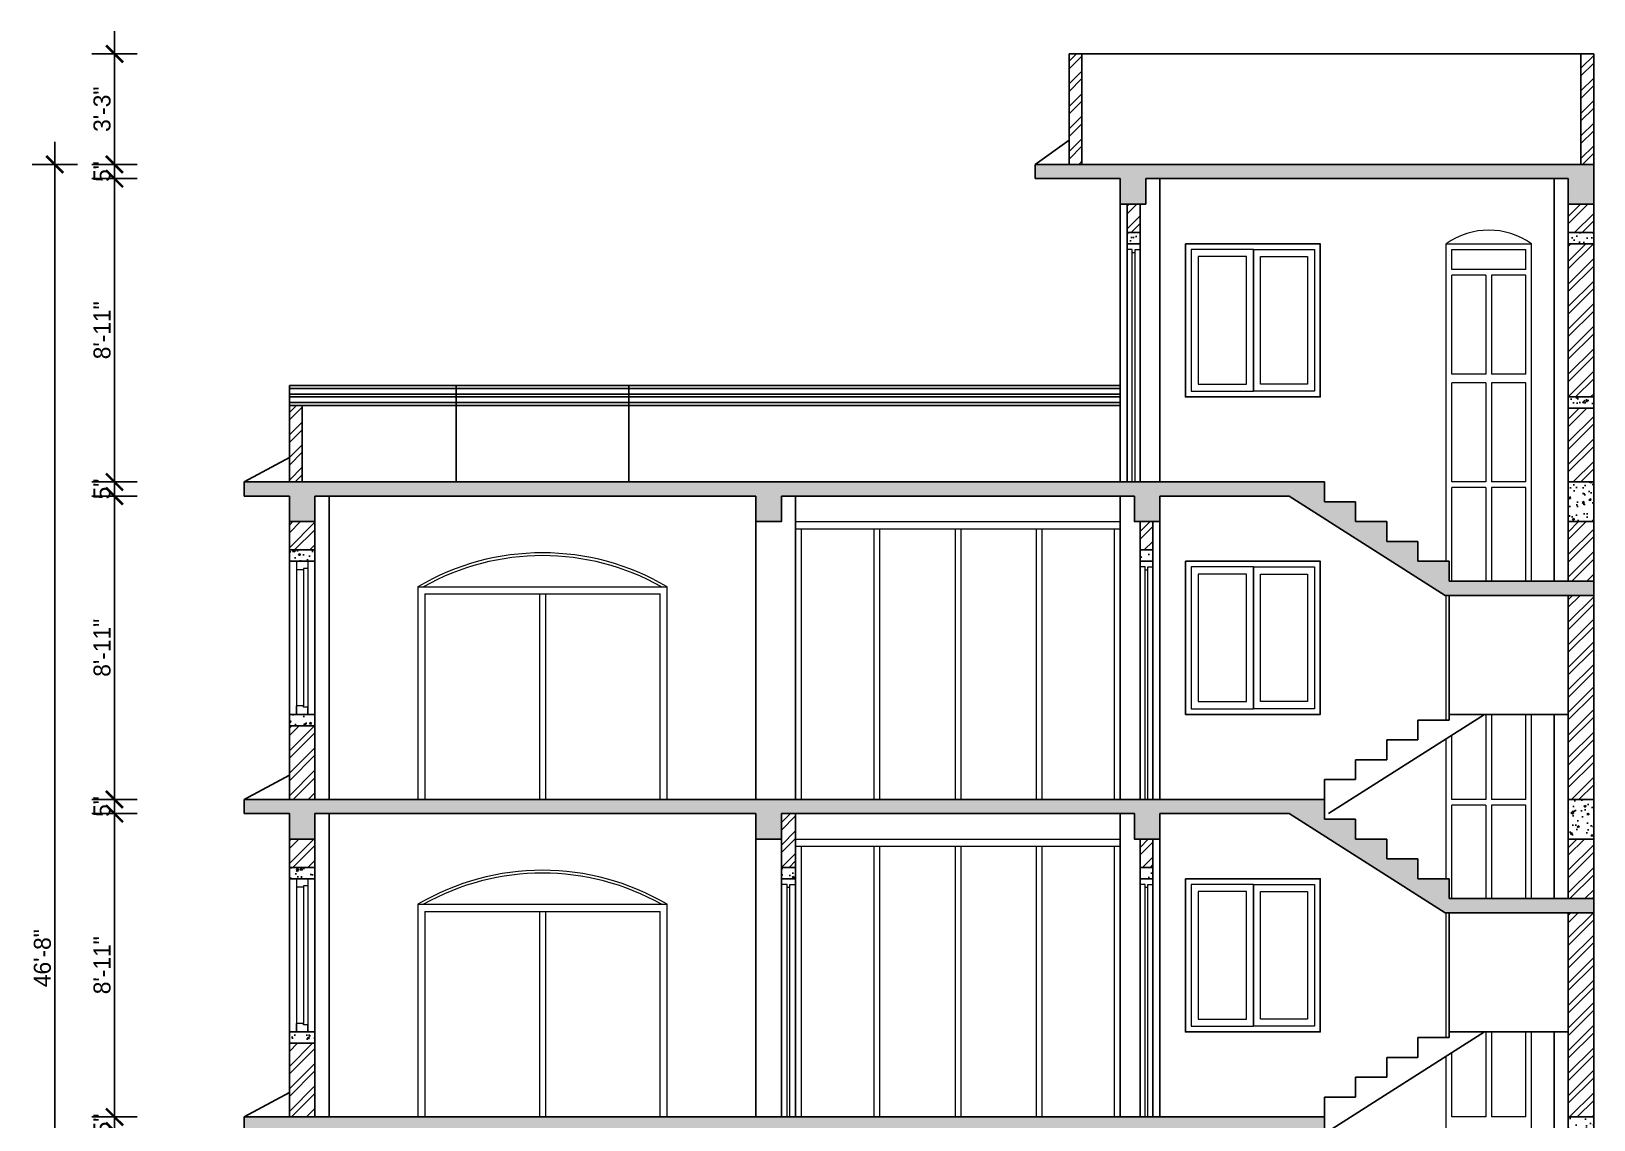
# Model space of a CAD drawing. Header units: inches. Extents: x 1397 to 20304, y -27267 to -746.
# Drawn here: x 18132 to 18683, y -21205 to -20821 of the extents above; entities that cross this region are included whole.
import ezdxf

# ---------------------------------------------------------------- set-up
doc = ezdxf.new("R2010")
doc.units = ezdxf.units.IN
doc.header["$LTSCALE"] = 17
doc.header["$MEASUREMENT"] = 0
for name, color, linetype, lineweight in [('25 BOT BAR', 12, 'Continuous', 25), ('ELEVATION', 7, 'Continuous', 25), ('furnitures', 45, 'Continuous', 9), ('OUTLINE', 1, 'Continuous', 25), ('WINDOW FRAME', 161, 'Continuous', 20), ('WINDOW FRAME PLAN', 162, 'Continuous', 18)]:
    doc.layers.add(name, color=color, linetype=linetype, lineweight=lineweight)
doc.styles.add('ARCHITECTURE', font='stylu.ttf')
doc.dimstyles.new('8 SCALE', dxfattribs={"dimscale": 0, "dimtxt": 6, "dimasz": 6, "dimexe": 8, "dimexo": 8, "dimgap": 1.25, "dimtad": 1, "dimdec": 0, "dimzin": 3, "dimdsep": 46, "dimlunit": 4, "dimtxsty": 'ARCHITECTURE', "dimblk": 'ARCHTICK', "dimcen": 8, "dimdle": 8, "dimclrd": 5, "dimclre": 5, "dimclrt": 7, "dimadec": 0, "dimazin": 0, "dimtfac": 0.75, "dimtdec": 0, "dimtix": 1, "dimtmove": 2, "dimatfit": 3, "dimldrblk": 'ARCHTICK', "dimfxl": 8, "dimfxlon": 1, "dimtolj": 1, "dimtzin": 0, "dimlwd": -1, "dimlwe": -1, "dimarcsym": 0})
pattern_1 = [(50, (-1773.7966, 0), (7.1726018, -0.6275213), [0.75, -8.25]), (355, (-1773.7966, 0), (-1.3875133, 7.5219213), [0.6, -6.6]), (100.451444, (-1773.199, -0.052), (5.7850885, 6.8943999), [0.637402, -7.0114211]), (46.1842, (-1773.7966, 2), (10.6724133, -1.6551928), [1.125, -12.375]), (96.635635, (-1772.907, 1.862), (9.3466195, 9.741186), [0.9561034, -10.5171376]), (351.184164, (-1773.797, 2), (9.3466195, 9.741186), [0.9, -9.9]), (21, (-1772.7966, 1.5), (5.9690705, -4.0261889), [0.75, -8.25]), (326, (-1772.7966, 1.5), (2.4331533, 7.2515005), [0.6, -6.6]), (71.451445, (-1772.299, 1.1645), (8.4022238, 3.2253115), [0.6374019, -7.0114211]), (37.5, (-1773.7966, 0), (0.12159855, 3.32893854), [0, -6.52, 0, -6.7, 0, -6.625]), (7.5, (-1773.7966, 0), (2.63069537, 3.9441171), [0, -3.82, 0, -6.37, 0, -2.525]), (327.5, (-1776.0266, 0), (5.33822436, -0.22554872), [0, -2.5, 0, -7.8, 0, -10.35]), (317.5, (-1777.0266, 0), (5.8318617, 1.0010498), [0, -3.25, 0, -5.18, 0, -7.35])]
pattern_2 = [(45, (-1773.7966, 0), (-3.9774756, 3.9774756), []), (45, (-1771.145, 0), (-3.9774756, 3.9774756), [])]

# ---------------------------------------------------------------- blocks, each defined once
blk = doc.blocks.new('_ArchTick')
at = {"color": 0, "linetype": 'ByBlock', "const_width": 0.15}
blk.add_lwpolyline([(-0.5, -0.5), (0.5, 0.5)], dxfattribs=at)
blk = doc.blocks.new('*D3124')
at = {"layer": 'Defpoints', "color": 0, "transparency": 16777216}
for p in [(18161.01, -21209.11), (18206.71, -21209.11), (18206.71, -21316.11)]:
    blk.add_point(p, dxfattribs=at)
at = {"layer": 'OUTLINE', "color": 5, "transparency": 16777216}
for p, q in [((18161.01, -21324.11), (18161.01, -21201.11)), ((18169.01, -21209.11), (18153.01, -21209.11)), ((18169.01, -21316.11), (18153.01, -21316.11))]:
    blk.add_line(p, q, dxfattribs=at)
at = {"layer": 'OUTLINE', "color": 5, "transparency": 16777216, "xscale": 6, "yscale": 6, "zscale": 6}
for p, rotation in [((18161.01, -21209.11), 90), ((18161.01, -21316.11), 270)]:
    blk.add_blockref('_ArchTick', p, dxfattribs=dict(at, rotation=rotation))
at = {"layer": 'OUTLINE', "color": 7, "transparency": 16777216, "insert": (18156.66, -21262.61), "char_height": 6, "attachment_point": 5, "rotation": 90, "style": 'ARCHITECTURE'}
blk.add_mtext('\\A1;8\'-11"', dxfattribs=at)
blk = doc.blocks.new('*D3125')
at = {"layer": 'Defpoints', "color": 0, "transparency": 16777216}
for p in [(18161.01, -21204.11), (18206.71, -21204.11), (18206.71, -21209.11)]:
    blk.add_point(p, dxfattribs=at)
at = {"layer": 'OUTLINE', "color": 5, "transparency": 16777216}
for p, q in [((18161.01, -21204.11), (18161.01, -21198.11)), ((18169.01, -21204.11), (18153.01, -21204.11)), ((18161.01, -21209.11), (18161.01, -21204.11)), ((18169.01, -21209.11), (18153.01, -21209.11)), ((18161.01, -21209.11), (18161.01, -21215.11))]:
    blk.add_line(p, q, dxfattribs=at)
at = {"layer": 'OUTLINE', "color": 5, "transparency": 16777216, "xscale": 6, "yscale": 6, "zscale": 6}
for p, rotation in [((18161.01, -21204.11), 270), ((18161.01, -21209.11), 90)]:
    blk.add_blockref('_ArchTick', p, dxfattribs=dict(at, rotation=rotation))
at = {"layer": 'OUTLINE', "color": 7, "transparency": 16777216, "insert": (18156.63, -21206.61), "char_height": 6, "attachment_point": 5, "rotation": 90, "style": 'ARCHITECTURE'}
blk.add_mtext('\\A1;5"', dxfattribs=at)
blk = doc.blocks.new('*D3126')
at = {"layer": 'Defpoints', "color": 0, "transparency": 16777216}
for p in [(18161.01, -21097.11), (18206.71, -21097.11), (18206.71, -21204.11)]:
    blk.add_point(p, dxfattribs=at)
at = {"layer": 'OUTLINE', "color": 5, "transparency": 16777216}
for p, q in [((18161.01, -21212.11), (18161.01, -21089.11)), ((18169.01, -21097.11), (18153.01, -21097.11)), ((18169.01, -21204.11), (18153.01, -21204.11))]:
    blk.add_line(p, q, dxfattribs=at)
at = {"layer": 'OUTLINE', "color": 5, "transparency": 16777216, "xscale": 6, "yscale": 6, "zscale": 6}
for p, rotation in [((18161.01, -21097.11), 90), ((18161.01, -21204.11), 270)]:
    blk.add_blockref('_ArchTick', p, dxfattribs=dict(at, rotation=rotation))
at = {"layer": 'OUTLINE', "color": 7, "transparency": 16777216, "insert": (18156.66, -21150.61), "char_height": 6, "attachment_point": 5, "rotation": 90, "style": 'ARCHITECTURE'}
blk.add_mtext('\\A1;8\'-11"', dxfattribs=at)
blk = doc.blocks.new('*D3127')
at = {"layer": 'Defpoints', "color": 0, "transparency": 16777216}
for p in [(18161.01, -21092.11), (18206.71, -21092.11), (18206.71, -21097.11)]:
    blk.add_point(p, dxfattribs=at)
at = {"layer": 'OUTLINE', "color": 5, "transparency": 16777216}
for p, q in [((18161.01, -21092.11), (18161.01, -21086.11)), ((18169.01, -21092.11), (18153.01, -21092.11)), ((18161.01, -21097.11), (18161.01, -21092.11)), ((18169.01, -21097.11), (18153.01, -21097.11)), ((18161.01, -21097.11), (18161.01, -21103.11))]:
    blk.add_line(p, q, dxfattribs=at)
at = {"layer": 'OUTLINE', "color": 5, "transparency": 16777216, "xscale": 6, "yscale": 6, "zscale": 6}
for p, rotation in [((18161.01, -21092.11), 270), ((18161.01, -21097.11), 90)]:
    blk.add_blockref('_ArchTick', p, dxfattribs=dict(at, rotation=rotation))
at = {"layer": 'OUTLINE', "color": 7, "transparency": 16777216, "insert": (18156.63, -21094.61), "char_height": 6, "attachment_point": 5, "rotation": 90, "style": 'ARCHITECTURE'}
blk.add_mtext('\\A1;5"', dxfattribs=at)
blk = doc.blocks.new('*D3128')
at = {"layer": 'Defpoints', "color": 0, "transparency": 16777216}
for p in [(18161.01, -20985.11), (18206.71, -20985.11), (18206.71, -21092.11)]:
    blk.add_point(p, dxfattribs=at)
at = {"layer": 'OUTLINE', "color": 5, "transparency": 16777216}
for p, q in [((18161.01, -21100.11), (18161.01, -20977.11)), ((18169.01, -20985.11), (18153.01, -20985.11)), ((18169.01, -21092.11), (18153.01, -21092.11))]:
    blk.add_line(p, q, dxfattribs=at)
at = {"layer": 'OUTLINE', "color": 5, "transparency": 16777216, "xscale": 6, "yscale": 6, "zscale": 6}
for p, rotation in [((18161.01, -20985.11), 90), ((18161.01, -21092.11), 270)]:
    blk.add_blockref('_ArchTick', p, dxfattribs=dict(at, rotation=rotation))
at = {"layer": 'OUTLINE', "color": 7, "transparency": 16777216, "insert": (18156.66, -21038.61), "char_height": 6, "attachment_point": 5, "rotation": 90, "style": 'ARCHITECTURE'}
blk.add_mtext('\\A1;8\'-11"', dxfattribs=at)
blk = doc.blocks.new('*D3129')
at = {"layer": 'Defpoints', "color": 0, "transparency": 16777216}
for p in [(18161.01, -20980.11), (18206.71, -20980.11), (18206.71, -20985.11)]:
    blk.add_point(p, dxfattribs=at)
at = {"layer": 'OUTLINE', "color": 5, "transparency": 16777216}
for p, q in [((18161.01, -20980.11), (18161.01, -20974.11)), ((18169.01, -20980.11), (18153.01, -20980.11)), ((18161.01, -20985.11), (18161.01, -20980.11)), ((18169.01, -20985.11), (18153.01, -20985.11)), ((18161.01, -20985.11), (18161.01, -20991.11))]:
    blk.add_line(p, q, dxfattribs=at)
at = {"layer": 'OUTLINE', "color": 5, "transparency": 16777216, "xscale": 6, "yscale": 6, "zscale": 6}
for p, rotation in [((18161.01, -20980.11), 270), ((18161.01, -20985.11), 90)]:
    blk.add_blockref('_ArchTick', p, dxfattribs=dict(at, rotation=rotation))
at = {"layer": 'OUTLINE', "color": 7, "transparency": 16777216, "insert": (18156.63, -20982.61), "char_height": 6, "attachment_point": 5, "rotation": 90, "style": 'ARCHITECTURE'}
blk.add_mtext('\\A1;5"', dxfattribs=at)
blk = doc.blocks.new('*D3130')
at = {"layer": 'Defpoints', "color": 0, "transparency": 16777216}
for p in [(18161.01, -20873.11), (18485.71, -20873.11), (18206.71, -20980.11)]:
    blk.add_point(p, dxfattribs=at)
at = {"layer": 'OUTLINE', "color": 5, "transparency": 16777216}
for p, q in [((18161.01, -20988.11), (18161.01, -20865.11)), ((18169.01, -20873.11), (18153.01, -20873.11)), ((18169.01, -20980.11), (18153.01, -20980.11))]:
    blk.add_line(p, q, dxfattribs=at)
at = {"layer": 'OUTLINE', "color": 5, "transparency": 16777216, "xscale": 6, "yscale": 6, "zscale": 6}
for p, rotation in [((18161.01, -20873.11), 90), ((18161.01, -20980.11), 270)]:
    blk.add_blockref('_ArchTick', p, dxfattribs=dict(at, rotation=rotation))
at = {"layer": 'OUTLINE', "color": 7, "transparency": 16777216, "insert": (18156.66, -20926.61), "char_height": 6, "attachment_point": 5, "rotation": 90, "style": 'ARCHITECTURE'}
blk.add_mtext('\\A1;8\'-11"', dxfattribs=at)
blk = doc.blocks.new('*D3131')
at = {"layer": 'Defpoints', "color": 0, "transparency": 16777216}
for p in [(18161.01, -20868.11), (18485.71, -20868.11), (18485.71, -20873.11)]:
    blk.add_point(p, dxfattribs=at)
at = {"layer": 'OUTLINE', "color": 5, "transparency": 16777216}
for p, q in [((18161.01, -20868.11), (18161.01, -20862.11)), ((18169.01, -20868.11), (18153.01, -20868.11)), ((18169.01, -20873.11), (18153.01, -20873.11)), ((18161.01, -20873.11), (18161.01, -20868.11)), ((18161.01, -20873.11), (18161.01, -20879.11))]:
    blk.add_line(p, q, dxfattribs=at)
at = {"layer": 'OUTLINE', "color": 5, "transparency": 16777216, "xscale": 6, "yscale": 6, "zscale": 6}
for p, rotation in [((18161.01, -20868.11), 270), ((18161.01, -20873.11), 90)]:
    blk.add_blockref('_ArchTick', p, dxfattribs=dict(at, rotation=rotation))
at = {"layer": 'OUTLINE', "color": 7, "transparency": 16777216, "insert": (18156.63, -20870.61), "char_height": 6, "attachment_point": 5, "rotation": 90, "style": 'ARCHITECTURE'}
blk.add_mtext('\\A1;5"', dxfattribs=at)
blk = doc.blocks.new('*D3132')
at = {"layer": 'Defpoints', "color": 0, "transparency": 16777216}
for p in [(18161.01, -20829.11), (18497.71, -20829.11), (18485.71, -20868.11)]:
    blk.add_point(p, dxfattribs=at)
at = {"layer": 'OUTLINE', "color": 5, "transparency": 16777216}
for p, q in [((18161.01, -20876.11), (18161.01, -20821.11)), ((18169.01, -20829.11), (18153.01, -20829.11)), ((18169.01, -20868.11), (18153.01, -20868.11))]:
    blk.add_line(p, q, dxfattribs=at)
at = {"layer": 'OUTLINE', "color": 5, "transparency": 16777216, "xscale": 6, "yscale": 6, "zscale": 6}
for p, rotation in [((18161.01, -20829.11), 90), ((18161.01, -20868.11), 270)]:
    blk.add_blockref('_ArchTick', p, dxfattribs=dict(at, rotation=rotation))
at = {"layer": 'OUTLINE', "color": 7, "transparency": 16777216, "insert": (18156.65, -20848.61), "char_height": 6, "attachment_point": 5, "rotation": 90, "style": 'ARCHITECTURE'}
blk.add_mtext('\\A1;3\'-3"', dxfattribs=at)
blk = doc.blocks.new('*D3133')
at = {"layer": 'Defpoints', "color": 0, "transparency": 16777216}
for p in [(18139.99, -20868.11), (18485.71, -20868.11), (18222.71, -21428.11)]:
    blk.add_point(p, dxfattribs=at)
at = {"layer": 'OUTLINE', "color": 5, "transparency": 16777216}
for p, q in [((18139.99, -21436.11), (18139.99, -20860.11)), ((18147.99, -20868.11), (18131.99, -20868.11)), ((18147.99, -21428.11), (18131.99, -21428.11))]:
    blk.add_line(p, q, dxfattribs=at)
at = {"layer": 'OUTLINE', "color": 5, "transparency": 16777216, "xscale": 6, "yscale": 6, "zscale": 6}
for p, rotation in [((18139.99, -20868.11), 90), ((18139.99, -21428.11), 270)]:
    blk.add_blockref('_ArchTick', p, dxfattribs=dict(at, rotation=rotation))
at = {"layer": 'OUTLINE', "color": 7, "transparency": 16777216, "insert": (18135.61, -21148.11), "char_height": 6, "attachment_point": 5, "rotation": 90, "style": 'ARCHITECTURE'}
blk.add_mtext('\\A1;46\'-8"', dxfattribs=at)

msp = doc.modelspace()

# ---------------------------------------------------------------- hatches: boundary and pattern name
at = {"layer": 'OUTLINE'}
h = msp.add_hatch(dxfattribs=at)
h.set_pattern_fill('ANSI32', color=8, scale=15)
h.set_pattern_definition(pattern_2)
h.paths.add_polyline_path([(18502.21, -20829.11), (18497.71, -20829.11), (18497.71, -20868.11), (18502.21, -20868.11)])
h = msp.add_hatch(dxfattribs=at)
h.set_pattern_fill('ANSI32', color=8, scale=15)
h.set_pattern_definition(pattern_2)
h.paths.add_polyline_path([(18682.71, -20829.11), (18678.21, -20829.11), (18678.21, -20868.11), (18682.71, -20868.11)])
at = {"layer": 'OUTLINE', "true_color": 0xf7abae}
h = msp.add_hatch(dxfattribs=at)
h.set_pattern_fill('AR-CONC', color=241)
h.set_pattern_definition(pattern_1)
h.paths.add_polyline_path([(18682.71, -20868.11), (18673.71, -20868.11), (18485.71, -20868.11), (18485.71, -20873.11), (18515.71, -20873.11), (18515.71, -20882.11), (18524.71, -20882.11), (18524.71, -20873.11), (18673.71, -20873.11), (18673.71, -20882.11), (18682.71, -20882.11)])
at = {"layer": 'OUTLINE'}
h = msp.add_hatch(dxfattribs=at)
h.set_pattern_fill('ANSI32', color=8, scale=15)
h.set_pattern_definition(pattern_2)
h.paths.add_polyline_path([(18522.71, -20882.11), (18518.21, -20882.11), (18518.21, -20892.11), (18522.71, -20892.11)])
h = msp.add_hatch(dxfattribs=at)
h.set_pattern_fill('ANSI32', color=8, scale=15)
h.set_pattern_definition(pattern_2)
h.paths.add_polyline_path([(18682.71, -20954.11), (18673.71, -20954.11), (18673.71, -20980.11), (18682.71, -20980.11)])
h.paths.add_polyline_path([(18682.71, -20896.11), (18673.71, -20896.11), (18673.71, -20950.11), (18682.71, -20950.11)])
h.paths.add_polyline_path([(18682.71, -20882.11), (18673.71, -20882.11), (18673.71, -20892.11), (18682.71, -20892.11)])
at = {"layer": 'OUTLINE', "true_color": 0xf7abae}
h = msp.add_hatch(dxfattribs=at)
h.set_pattern_fill('AR-CONC', color=241)
h.set_pattern_definition(pattern_1)
h.paths.add_polyline_path([(18522.71, -20892.11), (18518.21, -20892.11), (18518.21, -20896.11), (18522.71, -20896.11)])
h = msp.add_hatch(dxfattribs=at)
h.set_pattern_fill('AR-CONC', color=241)
h.set_pattern_definition(pattern_1)
h.paths.add_polyline_path([(18682.71, -20892.11), (18673.71, -20892.11), (18673.71, -20896.11), (18682.71, -20896.11)])
h = msp.add_hatch(dxfattribs=at)
h.set_pattern_fill('AR-CONC', color=241)
h.set_pattern_definition(pattern_1)
h.paths.add_polyline_path([(18682.71, -20950.11), (18673.71, -20950.11), (18673.71, -20954.11), (18682.71, -20954.11)])
at = {"layer": 'OUTLINE'}
h = msp.add_hatch(dxfattribs=at)
h.set_pattern_fill('ANSI32', color=8, scale=15)
h.set_pattern_definition(pattern_2)
h.paths.add_polyline_path([(18227.21, -20953.11), (18222.71, -20953.11), (18222.71, -20980.11), (18227.21, -20980.11)])
at = {"layer": 'OUTLINE', "true_color": 0xf7abae}
h = msp.add_hatch(dxfattribs=at)
h.set_pattern_fill('AR-CONC', color=241)
h.set_pattern_definition(pattern_1)
h.paths.add_polyline_path([(18396.23, -20985.11), (18520.71, -20985.11), (18520.71, -20994.11), (18529.71, -20994.11), (18529.71, -20985.11), (18575.26, -20985.11), (18630.26, -21020.11), (18682.71, -21020.11), (18682.71, -21015.11), (18631.71, -21015.11), (18631.71, -21008.11), (18620.71, -21008.11), (18620.71, -21001.11), (18609.71, -21001.11), (18609.71, -20994.11), (18598.71, -20994.11), (18598.71, -20987.11), (18587.71, -20987.11), (18587.71, -20980.11), (18206.71, -20980.11), (18206.71, -20985.11), (18222.71, -20985.11), (18222.71, -20994.11), (18231.71, -20994.11), (18231.71, -20985.11), (18387.23, -20985.11), (18387.23, -20994.11), (18396.23, -20994.11)])
h = msp.add_hatch(dxfattribs=at)
h.set_pattern_fill('AR-CONC', color=241)
h.set_pattern_definition(pattern_1)
h.paths.add_polyline_path([(18682.71, -20980.11), (18673.71, -20980.11), (18673.71, -20994.11), (18682.71, -20994.11)])
at = {"layer": 'OUTLINE'}
h = msp.add_hatch(dxfattribs=at)
h.set_pattern_fill('ANSI32', color=8, scale=15)
h.set_pattern_definition(pattern_2)
h.paths.add_polyline_path([(18231.71, -20994.11), (18222.71, -20994.11), (18222.71, -21004.11), (18231.71, -21004.11)])
h.paths.add_polyline_path([(18231.71, -21066.11), (18222.71, -21066.11), (18222.71, -21092.11), (18231.71, -21092.11)])
h = msp.add_hatch(dxfattribs=at)
h.set_pattern_fill('ANSI32', color=8, scale=15)
h.set_pattern_definition(pattern_2)
h.paths.add_polyline_path([(18527.21, -20994.11), (18522.71, -20994.11), (18522.71, -21004.11), (18527.21, -21004.11)])
h = msp.add_hatch(dxfattribs=at)
h.set_pattern_fill('ANSI32', color=8, scale=15)
h.set_pattern_definition(pattern_2)
h.paths.add_polyline_path([(18682.71, -21020.11), (18673.71, -21020.11), (18673.71, -21092.11), (18682.71, -21092.11)])
h.paths.add_polyline_path([(18682.71, -20994.11), (18673.71, -20994.11), (18673.71, -21015.11), (18682.71, -21015.11)])
at = {"layer": 'OUTLINE', "true_color": 0xf7abae}
h = msp.add_hatch(dxfattribs=at)
h.set_pattern_fill('AR-CONC', color=241)
h.set_pattern_definition(pattern_1)
h.paths.add_polyline_path([(18231.71, -21004.11), (18222.71, -21004.11), (18222.71, -21008.11), (18231.71, -21008.11)])
h = msp.add_hatch(dxfattribs=at)
h.set_pattern_fill('AR-CONC', color=241)
h.set_pattern_definition(pattern_1)
h.paths.add_polyline_path([(18527.21, -21004.11), (18522.71, -21004.11), (18522.71, -21008.11), (18527.21, -21008.11)])
h = msp.add_hatch(dxfattribs=at)
h.set_pattern_fill('AR-CONC', color=241)
h.set_pattern_definition(pattern_1)
h.paths.add_polyline_path([(18231.71, -21062.11), (18222.71, -21062.11), (18222.71, -21066.11), (18231.71, -21066.11)])
h = msp.add_hatch(dxfattribs=at)
h.set_pattern_fill('AR-CONC', color=241)
h.set_pattern_definition(pattern_1)
h.paths.add_polyline_path([(18231.71, -21097.11), (18387.23, -21097.11), (18387.23, -21106.11), (18396.23, -21106.11), (18396.23, -21097.11), (18520.71, -21097.11), (18520.71, -21106.11), (18529.71, -21106.11), (18529.71, -21097.11), (18575.26, -21097.11), (18630.26, -21132.11), (18682.71, -21132.11), (18682.71, -21127.11), (18631.71, -21127.11), (18631.71, -21120.11), (18620.71, -21120.11), (18620.71, -21113.11), (18609.71, -21113.11), (18609.71, -21106.11), (18598.71, -21106.11), (18598.71, -21099.11), (18587.71, -21099.11), (18587.71, -21092.11), (18206.71, -21092.11), (18206.71, -21097.11), (18222.71, -21097.11), (18222.71, -21106.11), (18231.71, -21106.11)])
h = msp.add_hatch(dxfattribs=at)
h.set_pattern_fill('AR-CONC', color=241)
h.set_pattern_definition(pattern_1)
h.paths.add_polyline_path([(18682.71, -21092.11), (18673.71, -21092.11), (18673.71, -21106.11), (18682.71, -21106.11)])
at = {"layer": 'OUTLINE'}
h = msp.add_hatch(dxfattribs=at)
h.set_pattern_fill('ANSI32', color=8, scale=15)
h.set_pattern_definition(pattern_2)
h.paths.add_polyline_path([(18401.23, -21097.11), (18396.23, -21097.11), (18396.23, -21106.11), (18396.23, -21116.11), (18401.23, -21116.11)])
h = msp.add_hatch(dxfattribs=at)
h.set_pattern_fill('ANSI32', color=8, scale=15)
h.set_pattern_definition(pattern_2)
h.paths.add_polyline_path([(18231.71, -21106.11), (18222.71, -21106.11), (18222.71, -21116.11), (18231.71, -21116.11)])
h.paths.add_polyline_path([(18231.71, -21178.11), (18222.71, -21178.11), (18222.71, -21204.11), (18231.71, -21204.11)])
h = msp.add_hatch(dxfattribs=at)
h.set_pattern_fill('ANSI32', color=8, scale=15)
h.set_pattern_definition(pattern_2)
h.paths.add_polyline_path([(18527.21, -21106.11), (18522.71, -21106.11), (18522.71, -21116.11), (18527.21, -21116.11)])
h = msp.add_hatch(dxfattribs=at)
h.set_pattern_fill('ANSI32', color=8, scale=15)
h.set_pattern_definition(pattern_2)
h.paths.add_polyline_path([(18682.71, -21132.11), (18673.71, -21132.11), (18673.71, -21204.11), (18682.71, -21204.11)])
h.paths.add_polyline_path([(18682.71, -21106.11), (18673.71, -21106.11), (18673.71, -21127.11), (18682.71, -21127.11)])
at = {"layer": 'OUTLINE', "true_color": 0xf7abae}
h = msp.add_hatch(dxfattribs=at)
h.set_pattern_fill('AR-CONC', color=241)
h.set_pattern_definition(pattern_1)
h.paths.add_polyline_path([(18231.71, -21116.11), (18222.71, -21116.11), (18222.71, -21120.11), (18231.71, -21120.11)])
h = msp.add_hatch(dxfattribs=at)
h.set_pattern_fill('AR-CONC', color=241)
h.set_pattern_definition(pattern_1)
h.paths.add_polyline_path([(18401.23, -21116.11), (18396.23, -21116.11), (18396.23, -21120.11), (18401.23, -21120.11)])
h = msp.add_hatch(dxfattribs=at)
h.set_pattern_fill('AR-CONC', color=241)
h.set_pattern_definition(pattern_1)
h.paths.add_polyline_path([(18527.21, -21116.11), (18522.71, -21116.11), (18522.71, -21120.11), (18527.21, -21120.11)])
h = msp.add_hatch(dxfattribs=at)
h.set_pattern_fill('AR-CONC', color=241)
h.set_pattern_definition(pattern_1)
h.paths.add_polyline_path([(18231.71, -21178.11), (18231.71, -21174.11), (18222.71, -21174.11), (18222.71, -21178.11)])
h = msp.add_hatch(dxfattribs=at)
h.set_pattern_fill('AR-CONC', color=241)
h.set_pattern_definition(pattern_1)
h.paths.add_polyline_path([(18396.23, -21209.11), (18520.71, -21209.11), (18520.71, -21218.11), (18529.71, -21218.11), (18529.71, -21209.11), (18575.26, -21209.11), (18630.26, -21244.11), (18682.71, -21244.11), (18682.71, -21239.11), (18631.71, -21239.11), (18631.71, -21232.11), (18620.71, -21232.11), (18620.71, -21225.11), (18609.71, -21225.11), (18609.71, -21218.11), (18598.71, -21218.11), (18598.71, -21211.11), (18587.71, -21211.11), (18587.71, -21204.11), (18206.71, -21204.11), (18206.71, -21209.11), (18222.71, -21209.11), (18222.71, -21218.11), (18231.71, -21218.11), (18231.71, -21209.11), (18387.23, -21209.11), (18387.23, -21218.11), (18396.23, -21218.11)])
h = msp.add_hatch(dxfattribs=at)
h.set_pattern_fill('AR-CONC', color=241)
h.set_pattern_definition(pattern_1)
h.paths.add_polyline_path([(18682.71, -21204.11), (18673.71, -21204.11), (18673.71, -21218.11), (18682.71, -21218.11)])

# ---------------------------------------------------------------- linework, layer by layer
at = {"layer": '25 BOT BAR'}
for p, q in [((18497.71, -20829.11), (18682.71, -20829.11)), ((18497.71, -20868.11), (18497.71, -20829.11)), ((18502.21, -20868.11), (18502.21, -20829.11)), ((18678.21, -20868.11), (18678.21, -20829.11)), ((18682.71, -20868.11), (18682.71, -20829.11)), ((18485.71, -20868.11), (18497.71, -20859.49)), ((18485.71, -20868.11), (18682.71, -20868.11)), ((18485.71, -20873.11), (18485.71, -20868.11)), ((18485.71, -20873.11), (18515.71, -20873.11)), ((18515.71, -20980.11), (18515.71, -20873.11)), ((18524.71, -20873.11), (18673.71, -20873.11)), ((18529.71, -20873.11), (18529.71, -20980.11)), ((18668.71, -21015.11), (18668.71, -20873.11)), ((18673.71, -21015.11), (18673.71, -20873.11)), ((18682.71, -20980.11), (18682.71, -20868.11)), ((18518.21, -20882.11), (18518.21, -20980.11)), ((18522.71, -20882.11), (18522.71, -20980.11)), ((18222.71, -20946.11), (18515.71, -20946.11)), ((18222.71, -20980.11), (18222.71, -20946.11)), ((18222.71, -20947.11), (18515.71, -20947.11)), ((18222.71, -20949.11), (18515.71, -20949.11)), ((18222.71, -20950.11), (18515.71, -20950.11)), ((18281.47, -20980.11), (18281.47, -20946.11)), ((18342.47, -20980.11), (18342.47, -20946.11)), ((18222.71, -20952.11), (18515.71, -20952.11)), ((18222.71, -20953.11), (18515.71, -20953.11)), ((18227.21, -20980.11), (18227.21, -20953.11)), ((18206.71, -20980.11), (18222.71, -20971.49)), ((18206.71, -20980.11), (18587.71, -20980.11)), ((18206.71, -20980.11), (18206.71, -20985.11)), ((18587.71, -20980.11), (18587.71, -20987.11)), ((18682.71, -21092.11), (18682.71, -20980.11)), ((18206.71, -20985.11), (18222.71, -20985.11)), ((18222.71, -21092.11), (18222.71, -20985.11)), ((18231.71, -21092.11), (18231.71, -20985.11)), ((18231.71, -20985.11), (18387.23, -20985.11)), ((18236.71, -21092.11), (18236.71, -20985.11)), ((18387.23, -21092.11), (18387.23, -20985.11)), ((18396.23, -20985.11), (18520.71, -20985.11)), ((18401.23, -20985.11), (18401.23, -21092.11)), ((18515.71, -21092.11), (18515.71, -20985.11)), ((18529.71, -21092.11), (18529.71, -20985.11)), ((18529.71, -20985.11), (18575.26, -20985.11)), ((18575.26, -20985.11), (18630.26, -21020.11)), ((18587.71, -20987.11), (18598.71, -20987.11)), ((18598.71, -20987.11), (18598.71, -20994.11)), ((18522.71, -21092.11), (18522.71, -20994.11)), ((18527.21, -20994.11), (18527.21, -21092.11)), ((18598.71, -20994.11), (18609.71, -20994.11)), ((18609.71, -20994.11), (18609.71, -21001.11)), ((18609.71, -21001.11), (18620.71, -21001.11)), ((18620.71, -21001.11), (18620.71, -21008.11)), ((18222.71, -21008.11), (18231.71, -21008.11)), ((18620.71, -21008.11), (18631.71, -21008.11)), ((18631.71, -21008.11), (18631.71, -21015.11)), ((18631.71, -21015.11), (18682.71, -21015.11)), ((18630.26, -21020.11), (18682.71, -21020.11)), ((18631.71, -21020.11), (18631.71, -21062.11)), ((18673.71, -21092.11), (18673.71, -21020.11)), ((18631.71, -21064.11), (18631.71, -21057.11)), ((18231.71, -21062.11), (18222.71, -21062.11)), ((18589.17, -21097.11), (18644.17, -21062.11)), ((18620.71, -21071.11), (18620.71, -21064.11)), ((18620.71, -21064.11), (18631.71, -21064.11)), ((18631.71, -21062.11), (18673.71, -21062.11)), ((18668.71, -21127.11), (18668.71, -21062.11)), ((18609.71, -21078.11), (18609.71, -21071.11)), ((18609.71, -21071.11), (18620.71, -21071.11)), ((18598.71, -21085.11), (18598.71, -21078.11)), ((18598.71, -21078.11), (18609.71, -21078.11)), ((18206.71, -21092.11), (18222.71, -21083.49)), ((18206.71, -21092.11), (18222.71, -21083.49)), ((18587.71, -21092.11), (18587.71, -21085.11)), ((18587.71, -21085.11), (18598.71, -21085.11)), ((18206.71, -21092.11), (18587.71, -21092.11)), ((18206.71, -21097.11), (18206.71, -21092.11)), ((18587.71, -21092.11), (18587.71, -21099.11)), ((18682.71, -21204.11), (18682.71, -21092.11)), ((18206.71, -21097.11), (18222.71, -21097.11)), ((18222.71, -21204.11), (18222.71, -21097.11)), ((18231.71, -21204.11), (18231.71, -21097.11)), ((18231.71, -21097.11), (18387.23, -21097.11)), ((18236.71, -21204.11), (18236.71, -21097.11)), ((18387.23, -21204.11), (18387.23, -21097.11)), ((18396.23, -21097.11), (18396.23, -21204.11)), ((18396.23, -21097.11), (18520.71, -21097.11)), ((18401.23, -21097.11), (18401.23, -21204.11)), ((18515.71, -21204.11), (18515.71, -21097.11)), ((18529.71, -21204.11), (18529.71, -21097.11)), ((18529.71, -21097.11), (18575.26, -21097.11)), ((18575.26, -21097.11), (18630.26, -21132.11)), ((18587.71, -21099.11), (18598.71, -21099.11)), ((18598.71, -21099.11), (18598.71, -21106.11)), ((18673.71, -21127.11), (18673.71, -21097.11)), ((18522.71, -21204.11), (18522.71, -21106.11)), ((18527.21, -21106.11), (18527.21, -21204.11)), ((18598.71, -21106.11), (18609.71, -21106.11)), ((18609.71, -21106.11), (18609.71, -21113.11)), ((18609.71, -21113.11), (18620.71, -21113.11)), ((18620.71, -21113.11), (18620.71, -21120.11)), ((18222.71, -21120.11), (18231.71, -21120.11)), ((18620.71, -21120.11), (18631.71, -21120.11)), ((18631.71, -21120.11), (18631.71, -21127.11)), ((18630.26, -21132.11), (18682.71, -21132.11)), ((18631.71, -21127.11), (18682.71, -21127.11)), ((18631.71, -21132.11), (18631.71, -21174.11)), ((18673.71, -21204.11), (18673.71, -21132.11)), ((18631.71, -21176.11), (18631.71, -21169.11)), ((18231.71, -21174.11), (18222.71, -21174.11)), ((18589.17, -21209.11), (18644.17, -21174.11)), ((18620.71, -21183.11), (18620.71, -21176.11)), ((18620.71, -21176.11), (18631.71, -21176.11)), ((18631.71, -21174.11), (18673.71, -21174.11)), ((18668.71, -21239.11), (18668.71, -21174.11)), ((18609.71, -21190.11), (18609.71, -21183.11)), ((18609.71, -21183.11), (18620.71, -21183.11)), ((18598.71, -21197.11), (18598.71, -21190.11)), ((18598.71, -21190.11), (18609.71, -21190.11)), ((18206.71, -21204.11), (18222.71, -21195.49)), ((18587.71, -21204.11), (18587.71, -21197.11)), ((18587.71, -21197.11), (18598.71, -21197.11)), ((18206.71, -21204.11), (18587.71, -21204.11)), ((18206.71, -21209.11), (18206.71, -21204.11)), ((18587.71, -21204.11), (18587.71, -21211.11)), ((18682.71, -21316.11), (18682.71, -21204.11))]:
    msp.add_line(p, q, dxfattribs=at)
for points in [[(18524.71, -20873.11), (18524.71, -20882.11), (18515.71, -20882.11), (18515.71, -20873.11)], [(18673.71, -20868.11), (18682.71, -20868.11), (18682.71, -20882.11), (18673.71, -20882.11), (18673.71, -20873.11)], [(18231.71, -20985.11), (18231.71, -20994.11), (18222.71, -20994.11), (18222.71, -20985.11)], [(18396.23, -20985.11), (18396.23, -20994.11), (18387.23, -20994.11), (18387.23, -20985.11)], [(18529.71, -20985.11), (18529.71, -20994.11), (18520.71, -20994.11), (18520.71, -20985.11)], [(18231.71, -21097.11), (18231.71, -21106.11), (18222.71, -21106.11), (18222.71, -21097.11)], [(18396.23, -21097.11), (18396.23, -21106.11), (18387.23, -21106.11), (18387.23, -21097.11)], [(18529.71, -21097.11), (18529.71, -21106.11), (18520.71, -21106.11), (18520.71, -21097.11)]]:
    msp.add_lwpolyline(points, dxfattribs=at)
for points in [[(18518.21, -20892.11), (18522.71, -20892.11), (18522.71, -20896.11), (18518.21, -20896.11)], [(18673.71, -20892.11), (18682.71, -20892.11), (18682.71, -20896.11), (18673.71, -20896.11)], [(18673.71, -20950.11), (18682.71, -20950.11), (18682.71, -20954.11), (18673.71, -20954.11)], [(18673.71, -20980.11), (18682.71, -20980.11), (18682.71, -20994.11), (18673.71, -20994.11)], [(18222.71, -21004.11), (18231.71, -21004.11), (18231.71, -21008.11), (18222.71, -21008.11)], [(18522.71, -21004.11), (18527.21, -21004.11), (18527.21, -21008.11), (18522.71, -21008.11)], [(18222.71, -21062.11), (18231.71, -21062.11), (18231.71, -21066.11), (18222.71, -21066.11)], [(18673.71, -21092.11), (18682.71, -21092.11), (18682.71, -21106.11), (18673.71, -21106.11)], [(18222.71, -21116.11), (18231.71, -21116.11), (18231.71, -21120.11), (18222.71, -21120.11)], [(18396.23, -21116.11), (18401.23, -21116.11), (18401.23, -21120.11), (18396.23, -21120.11)], [(18522.71, -21116.11), (18527.21, -21116.11), (18527.21, -21120.11), (18522.71, -21120.11)], [(18222.71, -21174.11), (18231.71, -21174.11), (18231.71, -21178.11), (18222.71, -21178.11)], [(18673.71, -21204.11), (18682.71, -21204.11), (18682.71, -21218.11), (18673.71, -21218.11)]]:
    msp.add_lwpolyline(points, close=True, dxfattribs=at)
at = {"layer": 'ELEVATION', "linetype": 'Continuous'}
for points in [[(18538.71, -20896.11), (18586.23, -20896.11), (18586.23, -20950.11), (18538.71, -20950.11), (18538.71, -20896.11)], [(18538.71, -21008.11), (18586.23, -21008.11), (18586.23, -21062.11), (18538.71, -21062.11), (18538.71, -21008.11)], [(18538.71, -21120.11), (18586.23, -21120.11), (18586.23, -21174.11), (18538.71, -21174.11), (18538.71, -21120.11)]]:
    msp.add_lwpolyline(points, dxfattribs=at)
at = {"layer": 'furnitures'}
for p, q in [((18518.21, -20896.11), (18522.71, -20896.11)), ((18518.21, -20896.11), (18518.21, -20898.11)), ((18519.96, -20898.11), (18518.21, -20898.11)), ((18519.96, -20980.11), (18519.96, -20898.11)), ((18519.96, -20899.11), (18520.96, -20899.11)), ((18520.96, -20980.11), (18520.96, -20898.11)), ((18520.96, -20898.11), (18522.71, -20898.11)), ((18522.71, -20896.11), (18522.71, -20898.11)), ((18522.71, -21008.11), (18527.21, -21008.11)), ((18522.71, -21008.11), (18522.71, -21010.11)), ((18524.46, -21010.11), (18522.71, -21010.11)), ((18524.46, -21092.11), (18524.46, -21010.11)), ((18524.46, -21011.11), (18525.46, -21011.11)), ((18525.46, -21092.11), (18525.46, -21010.11)), ((18525.46, -21010.11), (18527.21, -21010.11)), ((18527.21, -21008.11), (18527.21, -21010.11)), ((18396.23, -21120.11), (18401.23, -21120.11)), ((18396.23, -21120.11), (18396.23, -21122.11)), ((18401.23, -21120.11), (18401.23, -21122.11)), ((18522.71, -21120.11), (18527.21, -21120.11)), ((18522.71, -21120.11), (18522.71, -21122.11)), ((18527.21, -21120.11), (18527.21, -21122.11)), ((18398.23, -21122.11), (18396.23, -21122.11)), ((18398.23, -21204.11), (18398.23, -21122.11)), ((18398.23, -21123.11), (18399.23, -21123.11)), ((18399.23, -21204.11), (18399.23, -21122.11)), ((18399.23, -21122.11), (18401.23, -21122.11)), ((18524.46, -21122.11), (18522.71, -21122.11)), ((18524.46, -21204.11), (18524.46, -21122.11)), ((18524.46, -21123.11), (18525.46, -21123.11)), ((18525.46, -21204.11), (18525.46, -21122.11)), ((18525.46, -21122.11), (18527.21, -21122.11))]:
    msp.add_line(p, q, dxfattribs=at)
at = {"layer": 'WINDOW FRAME'}
for p, q in [((18562.71, -20898.11), (18562.71, -20948.11)), ((18562.71, -20948.11), (18562.71, -20898.11)), ((18630.71, -20896.11), (18660.71, -20896.11)), ((18630.71, -21008.11), (18630.71, -20896.11)), ((18632.71, -20905.11), (18632.71, -20898.11)), ((18632.71, -20898.11), (18658.71, -20898.11)), ((18658.71, -20905.11), (18658.71, -20898.11)), ((18660.71, -21015.11), (18660.71, -20896.11)), ((18658.71, -20905.11), (18632.71, -20905.11)), ((18632.71, -20942.11), (18632.71, -20907.11)), ((18644.71, -20907.11), (18632.71, -20907.11)), ((18644.71, -20907.11), (18644.71, -20942.11)), ((18658.71, -20907.11), (18646.71, -20907.11)), ((18646.71, -20907.11), (18646.71, -20942.11)), ((18658.71, -20942.11), (18658.71, -20907.11)), ((18644.71, -20942.11), (18632.71, -20942.11)), ((18632.71, -20980.11), (18632.71, -20945.11)), ((18644.71, -20945.11), (18632.71, -20945.11)), ((18644.71, -20945.11), (18644.71, -20980.11)), ((18658.71, -20942.11), (18646.71, -20942.11)), ((18658.71, -20945.11), (18646.71, -20945.11)), ((18646.71, -20945.11), (18646.71, -20980.11)), ((18658.71, -20980.11), (18658.71, -20945.11)), ((18644.71, -20980.11), (18632.71, -20980.11)), ((18644.71, -20982.11), (18632.71, -20982.11)), ((18644.71, -20982.11), (18632.71, -20982.11)), ((18632.71, -21015.11), (18632.71, -20982.11)), ((18644.71, -20982.11), (18644.71, -21015.11)), ((18658.71, -20980.11), (18646.71, -20980.11)), ((18658.71, -20982.11), (18646.71, -20982.11)), ((18658.71, -20982.11), (18646.71, -20982.11)), ((18646.71, -20982.11), (18646.71, -21015.11)), ((18658.71, -21015.11), (18658.71, -20982.11)), ((18401.23, -20994.11), (18515.71, -20994.11)), ((18401.23, -20996.61), (18430.85, -20996.61)), ((18403.23, -20996.61), (18403.23, -21092.11)), ((18428.85, -20996.61), (18428.85, -21092.11)), ((18430.85, -20996.61), (18459.47, -20996.61)), ((18430.85, -20996.61), (18430.85, -21092.11)), ((18457.47, -20996.61), (18457.47, -21092.11)), ((18459.47, -20996.61), (18488.09, -20996.61)), ((18459.47, -20996.61), (18459.47, -21092.11)), ((18486.09, -20996.61), (18486.09, -21092.11)), ((18488.09, -20996.61), (18515.71, -20996.61)), ((18488.09, -20996.61), (18488.09, -21092.11)), ((18513.71, -21092.11), (18513.71, -20996.61)), ((18562.71, -21010.11), (18562.71, -21060.11)), ((18562.71, -21060.11), (18562.71, -21010.11)), ((18267.97, -21017.11), (18355.97, -21017.11)), ((18267.97, -21017.11), (18267.97, -21092.11)), ((18270.47, -21019.61), (18353.47, -21019.61)), ((18270.47, -21019.61), (18270.47, -21092.11)), ((18310.97, -21019.61), (18310.97, -21092.11)), ((18312.97, -21019.61), (18312.97, -21092.11)), ((18353.47, -21092.11), (18353.47, -21019.61)), ((18355.97, -21092.11), (18355.97, -21017.11)), ((18630.71, -21064.11), (18630.71, -21020.11)), ((18644.71, -21062.11), (18644.71, -21092.11)), ((18646.71, -21062.11), (18646.71, -21092.11)), ((18658.71, -21092.11), (18658.71, -21062.11)), ((18660.71, -21127.11), (18660.71, -21062.11)), ((18630.71, -21120.11), (18630.71, -21070.67)), ((18632.71, -21092.11), (18632.71, -21069.4)), ((18644.71, -21092.11), (18632.71, -21092.11)), ((18658.71, -21092.11), (18646.71, -21092.11)), ((18632.71, -21127.11), (18632.71, -21094.11)), ((18644.71, -21094.11), (18632.71, -21094.11)), ((18632.71, -21127.11), (18632.71, -21094.11)), ((18644.71, -21094.11), (18632.71, -21094.11)), ((18644.71, -21094.11), (18644.71, -21127.11)), ((18658.71, -21094.11), (18646.71, -21094.11)), ((18658.71, -21094.11), (18646.71, -21094.11)), ((18646.71, -21094.11), (18646.71, -21127.11)), ((18658.71, -21127.11), (18658.71, -21094.11)), ((18658.71, -21127.11), (18658.71, -21094.11)), ((18401.23, -21106.11), (18515.71, -21106.11)), ((18401.23, -21108.61), (18430.85, -21108.61)), ((18403.23, -21108.61), (18403.23, -21204.11)), ((18428.85, -21108.61), (18428.85, -21204.11)), ((18430.85, -21108.61), (18459.47, -21108.61)), ((18430.85, -21108.61), (18430.85, -21204.11)), ((18457.47, -21108.61), (18457.47, -21204.11)), ((18459.47, -21108.61), (18488.09, -21108.61)), ((18459.47, -21108.61), (18459.47, -21204.11)), ((18486.09, -21108.61), (18486.09, -21204.11)), ((18488.09, -21108.61), (18515.71, -21108.61)), ((18488.09, -21108.61), (18488.09, -21204.11)), ((18513.71, -21204.11), (18513.71, -21108.61)), ((18562.71, -21122.11), (18562.71, -21172.11)), ((18562.71, -21172.11), (18562.71, -21122.11)), ((18267.97, -21129.11), (18355.97, -21129.11)), ((18267.97, -21129.11), (18267.97, -21204.11)), ((18270.47, -21131.61), (18353.47, -21131.61)), ((18270.47, -21131.61), (18270.47, -21204.11)), ((18310.97, -21131.61), (18310.97, -21204.11)), ((18312.97, -21131.61), (18312.97, -21204.11)), ((18353.47, -21204.11), (18353.47, -21131.61)), ((18355.97, -21204.11), (18355.97, -21129.11)), ((18630.71, -21176.11), (18630.71, -21132.11)), ((18644.71, -21174.11), (18644.71, -21204.11)), ((18646.71, -21174.11), (18646.71, -21204.11)), ((18658.71, -21204.11), (18658.71, -21174.11)), ((18658.71, -21204.11), (18658.71, -21174.11)), ((18660.71, -21239.11), (18660.71, -21174.11)), ((18632.71, -21204.11), (18632.71, -21181.4)), ((18632.71, -21204.11), (18632.71, -21181.4)), ((18630.71, -21232.11), (18630.71, -21182.67)), ((18644.71, -21204.11), (18632.71, -21204.11)), ((18658.71, -21204.11), (18646.71, -21204.11))]:
    msp.add_line(p, q, dxfattribs=at)
for points in [[(18562.71, -20898.11), (18540.71, -20898.11), (18540.71, -20948.11), (18562.71, -20948.11)], [(18560.21, -20900.61), (18543.21, -20900.61), (18543.21, -20945.61), (18560.21, -20945.61)], [(18565.21, -20900.61), (18581.73, -20900.61), (18581.73, -20945.61), (18565.21, -20945.61)], [(18562.71, -21010.11), (18540.71, -21010.11), (18540.71, -21060.11), (18562.71, -21060.11)], [(18560.21, -21012.61), (18543.21, -21012.61), (18543.21, -21057.61), (18560.21, -21057.61)], [(18565.21, -21012.61), (18581.73, -21012.61), (18581.73, -21057.61), (18565.21, -21057.61)], [(18562.71, -21122.11), (18540.71, -21122.11), (18540.71, -21172.11), (18562.71, -21172.11)], [(18560.21, -21124.61), (18543.21, -21124.61), (18543.21, -21169.61), (18560.21, -21169.61)], [(18565.21, -21124.61), (18581.73, -21124.61), (18581.73, -21169.61), (18565.21, -21169.61)]]:
    msp.add_lwpolyline(points, close=True, dxfattribs=at)
for points in [[(18562.71, -20898.11), (18584.23, -20898.11), (18584.23, -20948.11), (18562.71, -20948.11)], [(18562.71, -21010.11), (18584.23, -21010.11), (18584.23, -21060.11), (18562.71, -21060.11)], [(18562.71, -21122.11), (18584.23, -21122.11), (18584.23, -21172.11), (18562.71, -21172.11)]]:
    msp.add_lwpolyline(points, dxfattribs=at)
for centre, radius, start, end in [((18645.71, -20916.93), 25.66, 54.2287, 125.7713), ((18311.97, -21091.78), 86.67, 59.4898, 120.5102), ((18311.97, -21091.78), 85.67, 60.6446, 119.3554), ((18311.97, -21203.78), 86.67, 59.4898, 120.5102), ((18311.97, -21203.78), 85.67, 60.6446, 119.3554)]:
    msp.add_arc(centre, radius, start, end, dxfattribs=at)
at = {"layer": 'WINDOW FRAME PLAN'}
for p, q in [((18225.21, -21008.11), (18225.21, -21062.11)), ((18225.21, -21008.11), (18225.21, -21011.11)), ((18227.71, -21011.11), (18225.21, -21011.11)), ((18229.21, -21010.61), (18227.71, -21010.61)), ((18227.71, -21010.61), (18227.71, -21011.11)), ((18227.71, -21011.11), (18227.71, -21059.11)), ((18229.21, -21008.11), (18229.21, -21062.11)), ((18229.21, -21008.11), (18229.21, -21010.61)), ((18225.21, -21062.11), (18225.21, -21059.11)), ((18227.71, -21059.11), (18225.21, -21059.11)), ((18227.71, -21059.61), (18227.71, -21059.11)), ((18229.21, -21059.61), (18227.71, -21059.61)), ((18229.21, -21062.11), (18229.21, -21059.61)), ((18225.21, -21120.11), (18225.21, -21174.11)), ((18225.21, -21120.11), (18225.21, -21123.11)), ((18229.21, -21120.11), (18229.21, -21174.11)), ((18229.21, -21120.11), (18229.21, -21122.61)), ((18227.71, -21123.11), (18225.21, -21123.11)), ((18229.21, -21122.61), (18227.71, -21122.61)), ((18227.71, -21122.61), (18227.71, -21123.11)), ((18227.71, -21123.11), (18227.71, -21171.11)), ((18225.21, -21174.11), (18225.21, -21171.11)), ((18227.71, -21171.11), (18225.21, -21171.11)), ((18227.71, -21171.61), (18227.71, -21171.11)), ((18229.21, -21171.61), (18227.71, -21171.61)), ((18229.21, -21174.11), (18229.21, -21171.61))]:
    msp.add_line(p, q, dxfattribs=at)

# ---------------------------------------------------------------- dimensions: what is measured, and where the dimension line sits
at = {"layer": 'OUTLINE'}
for base, p1, p2, picture, middle in [((18161.01, -20829.11), (18485.71, -20868.11), (18497.71, -20829.11), '*D3132', (18156.65, -20848.61)), ((18139.99, -20868.11), (18222.71, -21428.11), (18485.71, -20868.11), '*D3133', (18135.61, -21148.11)), ((18161.01, -20868.11), (18485.71, -20873.11), (18485.71, -20868.11), '*D3131', (18156.63, -20870.61)), ((18161.01, -20873.11), (18206.71, -20980.11), (18485.71, -20873.11), '*D3130', (18156.66, -20926.61)), ((18161.01, -20980.11), (18206.71, -20985.11), (18206.71, -20980.11), '*D3129', (18156.63, -20982.61)), ((18161.01, -20985.11), (18206.71, -21092.11), (18206.71, -20985.11), '*D3128', (18156.66, -21038.61)), ((18161.01, -21092.11), (18206.71, -21097.11), (18206.71, -21092.11), '*D3127', (18156.63, -21094.61)), ((18161.01, -21097.11), (18206.71, -21204.11), (18206.71, -21097.11), '*D3126', (18156.66, -21150.61)), ((18161.01, -21204.11), (18206.71, -21209.11), (18206.71, -21204.11), '*D3125', (18156.63, -21206.61)), ((18161.01, -21209.11), (18206.71, -21316.11), (18206.71, -21209.11), '*D3124', (18156.66, -21262.61))]:
    dim = msp.add_linear_dim(base=base, p1=p1, p2=p2, angle=90, dimstyle='8 SCALE', override={"dimscale": 1}, dxfattribs=at)
    dim.commit()
    dim.dimension.update_dxf_attribs({"geometry": picture, "text_midpoint": middle})

doc.saveas('drawing.dxf')
